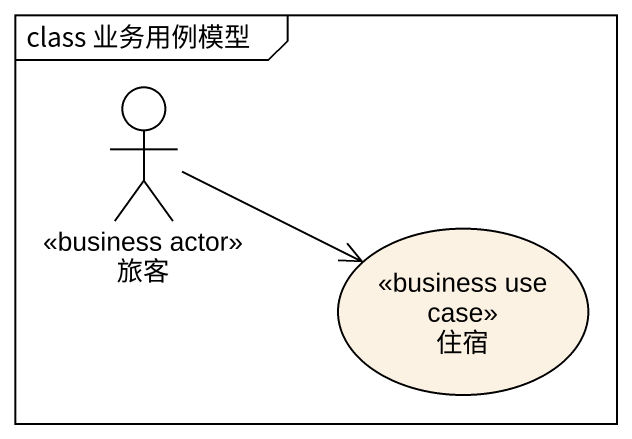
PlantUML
@startuml
mainframe class 业务用例模型
actor 旅客 <<business actor>>
usecase 住宿 <<business use case>>
旅客 -right-> 住宿
@enduml
